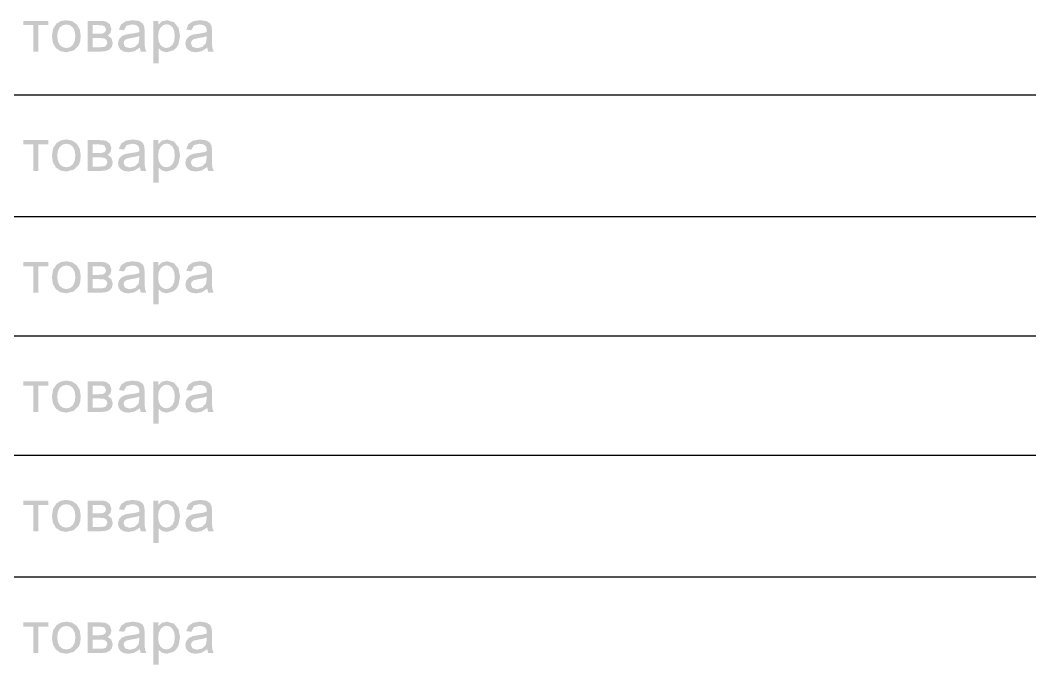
# Model space of a CAD drawing. Header units: millimetres. Extents: x 0 to 420, y 0 to 297.
# Drawn here: x 44.04 to 60.86, y 134.09 to 144.84 of the extents above; entities that cross this region are included whole.
import ezdxf

# ---------------------------------------------------------------- set-up
doc = ezdxf.new("R2010")
doc.units = ezdxf.units.MM
doc.layers.get('0').update_dxf_attribs({"linetype": 'CONTINUOUS'})

msp = doc.modelspace()

# ---------------------------------------------------------------- hatches: boundary and pattern name
at = {"true_color": 0x0000fb}
for points in [[(44.088075, 144.826412), (44.504242, 144.826412), (44.504242, 144.754754), (44.339429, 144.754754), (44.339429, 144.314333), (44.253439, 144.314333), (44.253439, 144.754754), (44.088075, 144.754754)], [(44.088075, 142.836745), (44.504242, 142.836745), (44.504242, 142.765087), (44.339429, 142.765087), (44.339429, 142.324666), (44.253439, 142.324666), (44.253439, 142.765087), (44.088075, 142.765087)], [(44.088075, 140.804745), (44.504242, 140.804745), (44.504242, 140.733087), (44.339429, 140.733087), (44.339429, 140.292666), (44.253439, 140.292666), (44.253439, 140.733087), (44.088075, 140.733087)], [(44.088075, 138.815078), (44.504242, 138.815078), (44.504242, 138.74342), (44.339429, 138.74342), (44.339429, 138.302999), (44.253439, 138.302999), (44.253439, 138.74342), (44.088075, 138.74342)], [(44.088075, 136.825412), (44.504242, 136.825412), (44.504242, 136.753754), (44.339429, 136.753754), (44.339429, 136.313333), (44.253439, 136.313333), (44.253439, 136.753754), (44.088075, 136.753754)], [(44.088075, 134.793412), (44.504242, 134.793412), (44.504242, 134.721754), (44.339429, 134.721754), (44.339429, 134.281333), (44.253439, 134.281333), (44.253439, 134.721754), (44.088075, 134.721754)]]:
    msp.add_hatch(color=0, dxfattribs=at).paths.add_polyline_path(points, flags=0)
h = msp.add_hatch(color=0, dxfattribs=at)
h.paths.add_polyline_path([(44.565339, 144.570648), (44.584907, 144.694327), (44.644162, 144.781212), (44.717405, 144.823656), (44.805117, 144.837987), (44.901098, 144.820624), (44.977648, 144.768534), (45.028015, 144.686196), (45.044896, 144.577814), (45.037454, 144.489068), (45.01513, 144.42182), (44.929141, 144.334177), (44.805117, 144.302757), (44.707966, 144.319845), (44.631484, 144.371659), (44.581875, 144.455651)], flags=0)
h.paths.add_polyline_path([(44.654084, 144.570648), (44.664833, 144.484176), (44.697079, 144.422922), (44.745517, 144.386473), (44.805117, 144.374415), (44.864235, 144.386542), (44.912604, 144.423473), (44.94485, 144.485416), (44.955599, 144.573404), (44.94485, 144.6565), (44.912604, 144.717271), (44.864235, 144.753996), (44.805117, 144.766329), (44.745517, 144.753996), (44.697079, 144.717271), (44.664833, 144.656155)], flags=0)
h = msp.add_hatch(color=0, dxfattribs=at)
h.paths.add_polyline_path([(45.159179, 144.826412), (45.35927, 144.826412), (45.423417, 144.823242), (45.468962, 144.814285), (45.530698, 144.769085), (45.556605, 144.690813), (45.541171, 144.626321), (45.495971, 144.581121), (45.555502, 144.535921), (45.579756, 144.457649), (45.564115, 144.394121), (45.52739, 144.349611), (45.469513, 144.323083), (45.390138, 144.314333), (45.159179, 144.314333)], flags=0)
h.paths.add_polyline_path([(45.246271, 144.610887), (45.338875, 144.610887), (45.414391, 144.616399), (45.451874, 144.640101), (45.46841, 144.682545), (45.439747, 144.738769), (45.400818, 144.750689), (45.341631, 144.754754), (45.246271, 144.754754)], flags=0)
h.paths.add_polyline_path([(45.246271, 144.385991), (45.360372, 144.385991), (45.422453, 144.390194), (45.461796, 144.403078), (45.490459, 144.462058), (45.474474, 144.507258), (45.433133, 144.534268), (45.351002, 144.53978), (45.246271, 144.53978)], flags=0)
h = msp.add_hatch(color=0, dxfattribs=at)
h.paths.add_polyline_path([(46.029294, 144.377723), (45.936139, 144.319294), (45.840227, 144.302757), (45.765538, 144.313093), (45.710692, 144.344098), (45.676723, 144.390952), (45.665492, 144.44938), (45.68258, 144.517731), (45.727228, 144.567892), (45.790067, 144.596555), (45.867237, 144.609784), (45.95805, 144.623013), (46.021577, 144.63955), (46.022128, 144.66215), (46.015996, 144.70728), (45.997875, 144.737115), (45.95612, 144.758957), (45.898656, 144.766329), (45.808257, 144.744832), (45.765262, 144.668764), (45.680375, 144.68034), (45.718409, 144.768534), (45.795028, 144.819797), (45.911334, 144.837987), (46.017719, 144.822553), (46.078352, 144.783417), (46.105362, 144.724988), (46.109772, 144.644511), (46.109772, 144.528755), (46.111081, 144.430019), (46.115284, 144.375518), (46.137332, 144.314333), (46.046382, 144.314333)], flags=0)
h.paths.add_polyline_path([(46.021577, 144.571199), (45.962528, 144.553285), (45.879915, 144.538677), (45.804398, 144.521038), (45.770223, 144.492927), (45.758096, 144.451585), (45.784003, 144.393708), (45.861174, 144.370557), (45.95047, 144.392605), (46.007797, 144.452688), (46.021577, 144.53978)], flags=0)
h = msp.add_hatch(color=0, dxfattribs=at)
h.paths.add_polyline_path([(46.256025, 144.1181), (46.256025, 144.826412), (46.3354, 144.826412), (46.3354, 144.760266), (46.398238, 144.818144), (46.483677, 144.837987), (46.599432, 144.804363), (46.674949, 144.709003), (46.700856, 144.574506), (46.672744, 144.432844), (46.638086, 144.377171), (46.590613, 144.336381), (46.477613, 144.302757), (46.399341, 144.320947), (46.343117, 144.367249), (46.343117, 144.1181)], flags=0)
h.paths.add_polyline_path([(46.334849, 144.567341), (46.344771, 144.481282), (46.374536, 144.421269), (46.418702, 144.38606), (46.47155, 144.374415), (46.525294, 144.386473), (46.570769, 144.422922), (46.601775, 144.485347), (46.61211, 144.575058), (46.601912, 144.660289), (46.571871, 144.72113), (46.527567, 144.757854), (46.475409, 144.770188), (46.42325, 144.757096), (46.377292, 144.718374), (46.345322, 144.654639)], flags=0)
h = msp.add_hatch(color=0, dxfattribs=at)
h.paths.add_polyline_path([(47.151931, 144.377723), (47.058776, 144.319294), (46.962864, 144.302757), (46.888174, 144.313093), (46.833328, 144.344098), (46.79936, 144.390952), (46.788129, 144.44938), (46.805216, 144.517731), (46.849865, 144.567892), (46.912703, 144.596555), (46.989874, 144.609784), (47.080686, 144.623013), (47.144214, 144.63955), (47.144765, 144.66215), (47.138633, 144.70728), (47.120512, 144.737115), (47.078757, 144.758957), (47.021293, 144.766329), (46.930894, 144.744832), (46.887899, 144.668764), (46.803012, 144.68034), (46.841045, 144.768534), (46.917664, 144.819797), (47.033971, 144.837987), (47.140355, 144.822553), (47.200989, 144.783417), (47.227999, 144.724988), (47.232408, 144.644511), (47.232408, 144.528755), (47.233717, 144.430019), (47.23792, 144.375518), (47.259969, 144.314333), (47.169019, 144.314333)], flags=0)
h.paths.add_polyline_path([(47.144214, 144.571199), (47.085165, 144.553285), (47.002552, 144.538677), (46.927035, 144.521038), (46.89286, 144.492927), (46.880733, 144.451585), (46.90664, 144.393708), (46.98381, 144.370557), (47.073107, 144.392605), (47.130434, 144.452688), (47.144214, 144.53978)], flags=0)
h = msp.add_hatch(color=0, dxfattribs=at)
h.paths.add_polyline_path([(44.565339, 142.580981), (44.584907, 142.70466), (44.644162, 142.791545), (44.717405, 142.833989), (44.805117, 142.848321), (44.901098, 142.830957), (44.977648, 142.778867), (45.028015, 142.69653), (45.044896, 142.588147), (45.037454, 142.499401), (45.01513, 142.432153), (44.929141, 142.34451), (44.805117, 142.313091), (44.707966, 142.330178), (44.631484, 142.381992), (44.581875, 142.465984)], flags=0)
h.paths.add_polyline_path([(44.654084, 142.580981), (44.664833, 142.494509), (44.697079, 142.433256), (44.745517, 142.396806), (44.805117, 142.384749), (44.864235, 142.396875), (44.912604, 142.433807), (44.94485, 142.49575), (44.955599, 142.583737), (44.94485, 142.666833), (44.912604, 142.727604), (44.864235, 142.764329), (44.805117, 142.776663), (44.745517, 142.764329), (44.697079, 142.727604), (44.664833, 142.666488)], flags=0)
h = msp.add_hatch(color=0, dxfattribs=at)
h.paths.add_polyline_path([(45.159179, 142.836745), (45.35927, 142.836745), (45.423417, 142.833576), (45.468962, 142.824618), (45.530698, 142.779419), (45.556605, 142.701146), (45.541171, 142.636654), (45.495971, 142.591454), (45.555502, 142.546255), (45.579756, 142.467982), (45.564115, 142.404455), (45.52739, 142.359944), (45.469513, 142.333417), (45.390138, 142.324666), (45.159179, 142.324666)], flags=0)
h.paths.add_polyline_path([(45.246271, 142.62122), (45.338875, 142.62122), (45.414391, 142.626732), (45.451874, 142.650434), (45.46841, 142.692878), (45.439747, 142.749102), (45.400818, 142.761022), (45.341631, 142.765087), (45.246271, 142.765087)], flags=0)
h.paths.add_polyline_path([(45.246271, 142.396324), (45.360372, 142.396324), (45.422453, 142.400527), (45.461796, 142.413412), (45.490459, 142.472392), (45.474474, 142.517591), (45.433133, 142.544601), (45.351002, 142.550113), (45.246271, 142.550113)], flags=0)
h = msp.add_hatch(color=0, dxfattribs=at)
h.paths.add_polyline_path([(46.029294, 142.388056), (45.936139, 142.329627), (45.840227, 142.313091), (45.765538, 142.323426), (45.710692, 142.354432), (45.676723, 142.401285), (45.665492, 142.459714), (45.68258, 142.528065), (45.727228, 142.578225), (45.790067, 142.606888), (45.867237, 142.620117), (45.95805, 142.633347), (46.021577, 142.649883), (46.022128, 142.672483), (46.015996, 142.717614), (45.997875, 142.747448), (45.95612, 142.76929), (45.898656, 142.776663), (45.808257, 142.755165), (45.765262, 142.679098), (45.680375, 142.690673), (45.718409, 142.778867), (45.795028, 142.830131), (45.911334, 142.848321), (46.017719, 142.832887), (46.078352, 142.79375), (46.105362, 142.735321), (46.109772, 142.654844), (46.109772, 142.539089), (46.111081, 142.440352), (46.115284, 142.385851), (46.137332, 142.324666), (46.046382, 142.324666)], flags=0)
h.paths.add_polyline_path([(46.021577, 142.581532), (45.962528, 142.563618), (45.879915, 142.549011), (45.804398, 142.531372), (45.770223, 142.50326), (45.758096, 142.461919), (45.784003, 142.404041), (45.861174, 142.38089), (45.95047, 142.402939), (46.007797, 142.463021), (46.021577, 142.550113)], flags=0)
h = msp.add_hatch(color=0, dxfattribs=at)
h.paths.add_polyline_path([(46.256025, 142.128433), (46.256025, 142.836745), (46.3354, 142.836745), (46.3354, 142.770599), (46.398238, 142.828477), (46.483677, 142.848321), (46.599432, 142.814696), (46.674949, 142.719336), (46.700856, 142.58484), (46.672744, 142.443177), (46.638086, 142.387505), (46.590613, 142.346715), (46.477613, 142.313091), (46.399341, 142.331281), (46.343117, 142.377583), (46.343117, 142.128433)], flags=0)
h.paths.add_polyline_path([(46.334849, 142.577674), (46.344771, 142.491615), (46.374536, 142.431602), (46.418702, 142.396393), (46.47155, 142.384749), (46.525294, 142.396806), (46.570769, 142.433256), (46.601775, 142.495681), (46.61211, 142.585391), (46.601912, 142.670623), (46.571871, 142.731463), (46.527567, 142.768188), (46.475409, 142.780521), (46.42325, 142.76743), (46.377292, 142.728707), (46.345322, 142.664973)], flags=0)
h = msp.add_hatch(color=0, dxfattribs=at)
h.paths.add_polyline_path([(47.151931, 142.388056), (47.058776, 142.329627), (46.962864, 142.313091), (46.888174, 142.323426), (46.833328, 142.354432), (46.79936, 142.401285), (46.788129, 142.459714), (46.805216, 142.528065), (46.849865, 142.578225), (46.912703, 142.606888), (46.989874, 142.620117), (47.080686, 142.633347), (47.144214, 142.649883), (47.144765, 142.672483), (47.138633, 142.717614), (47.120512, 142.747448), (47.078757, 142.76929), (47.021293, 142.776663), (46.930894, 142.755165), (46.887899, 142.679098), (46.803012, 142.690673), (46.841045, 142.778867), (46.917664, 142.830131), (47.033971, 142.848321), (47.140355, 142.832887), (47.200989, 142.79375), (47.227999, 142.735321), (47.232408, 142.654844), (47.232408, 142.539089), (47.233717, 142.440352), (47.23792, 142.385851), (47.259969, 142.324666), (47.169019, 142.324666)], flags=0)
h.paths.add_polyline_path([(47.144214, 142.581532), (47.085165, 142.563618), (47.002552, 142.549011), (46.927035, 142.531372), (46.89286, 142.50326), (46.880733, 142.461919), (46.90664, 142.404041), (46.98381, 142.38089), (47.073107, 142.402939), (47.130434, 142.463021), (47.144214, 142.550113)], flags=0)
h = msp.add_hatch(color=0, dxfattribs=at)
h.paths.add_polyline_path([(44.565339, 140.548981), (44.584907, 140.67266), (44.644162, 140.759545), (44.717405, 140.801989), (44.805117, 140.816321), (44.901098, 140.798957), (44.977648, 140.746867), (45.028015, 140.66453), (45.044896, 140.556147), (45.037454, 140.467401), (45.01513, 140.400153), (44.929141, 140.31251), (44.805117, 140.281091), (44.707966, 140.298178), (44.631484, 140.349992), (44.581875, 140.433984)], flags=0)
h.paths.add_polyline_path([(44.654084, 140.548981), (44.664833, 140.462509), (44.697079, 140.401256), (44.745517, 140.364806), (44.805117, 140.352749), (44.864235, 140.364875), (44.912604, 140.401807), (44.94485, 140.46375), (44.955599, 140.551737), (44.94485, 140.634833), (44.912604, 140.695604), (44.864235, 140.732329), (44.805117, 140.744663), (44.745517, 140.732329), (44.697079, 140.695604), (44.664833, 140.634488)], flags=0)
h = msp.add_hatch(color=0, dxfattribs=at)
h.paths.add_polyline_path([(46.029294, 140.356056), (45.936139, 140.297627), (45.840227, 140.281091), (45.765538, 140.291426), (45.710692, 140.322432), (45.676723, 140.369285), (45.665492, 140.427714), (45.68258, 140.496065), (45.727228, 140.546225), (45.790067, 140.574888), (45.867237, 140.588117), (45.95805, 140.601347), (46.021577, 140.617883), (46.022128, 140.640483), (46.015996, 140.685614), (45.997875, 140.715448), (45.95612, 140.73729), (45.898656, 140.744663), (45.808257, 140.723165), (45.765262, 140.647098), (45.680375, 140.658673), (45.718409, 140.746867), (45.795028, 140.798131), (45.911334, 140.816321), (46.017719, 140.800887), (46.078352, 140.76175), (46.105362, 140.703321), (46.109772, 140.622844), (46.109772, 140.507089), (46.111081, 140.408352), (46.115284, 140.353851), (46.137332, 140.292666), (46.046382, 140.292666)], flags=0)
h.paths.add_polyline_path([(46.021577, 140.549532), (45.962528, 140.531618), (45.879915, 140.517011), (45.804398, 140.499372), (45.770223, 140.47126), (45.758096, 140.429919), (45.784003, 140.372041), (45.861174, 140.34889), (45.95047, 140.370939), (46.007797, 140.431021), (46.021577, 140.518113)], flags=0)
h = msp.add_hatch(color=0, dxfattribs=at)
h.paths.add_polyline_path([(46.256025, 140.096433), (46.256025, 140.804745), (46.3354, 140.804745), (46.3354, 140.738599), (46.398238, 140.796477), (46.483677, 140.816321), (46.599432, 140.782696), (46.674949, 140.687336), (46.700856, 140.55284), (46.672744, 140.411177), (46.638086, 140.355505), (46.590613, 140.314715), (46.477613, 140.281091), (46.399341, 140.299281), (46.343117, 140.345583), (46.343117, 140.096433)], flags=0)
h.paths.add_polyline_path([(46.334849, 140.545674), (46.344771, 140.459615), (46.374536, 140.399602), (46.418702, 140.364393), (46.47155, 140.352749), (46.525294, 140.364806), (46.570769, 140.401256), (46.601775, 140.463681), (46.61211, 140.553391), (46.601912, 140.638623), (46.571871, 140.699463), (46.527567, 140.736188), (46.475409, 140.748521), (46.42325, 140.73543), (46.377292, 140.696707), (46.345322, 140.632973)], flags=0)
h = msp.add_hatch(color=0, dxfattribs=at)
h.paths.add_polyline_path([(47.151931, 140.356056), (47.058776, 140.297627), (46.962864, 140.281091), (46.888174, 140.291426), (46.833328, 140.322432), (46.79936, 140.369285), (46.788129, 140.427714), (46.805216, 140.496065), (46.849865, 140.546225), (46.912703, 140.574888), (46.989874, 140.588117), (47.080686, 140.601347), (47.144214, 140.617883), (47.144765, 140.640483), (47.138633, 140.685614), (47.120512, 140.715448), (47.078757, 140.73729), (47.021293, 140.744663), (46.930894, 140.723165), (46.887899, 140.647098), (46.803012, 140.658673), (46.841045, 140.746867), (46.917664, 140.798131), (47.033971, 140.816321), (47.140355, 140.800887), (47.200989, 140.76175), (47.227999, 140.703321), (47.232408, 140.622844), (47.232408, 140.507089), (47.233717, 140.408352), (47.23792, 140.353851), (47.259969, 140.292666), (47.169019, 140.292666)], flags=0)
h.paths.add_polyline_path([(47.144214, 140.549532), (47.085165, 140.531618), (47.002552, 140.517011), (46.927035, 140.499372), (46.89286, 140.47126), (46.880733, 140.429919), (46.90664, 140.372041), (46.98381, 140.34889), (47.073107, 140.370939), (47.130434, 140.431021), (47.144214, 140.518113)], flags=0)
h = msp.add_hatch(color=0, dxfattribs=at)
h.paths.add_polyline_path([(45.159179, 140.804745), (45.35927, 140.804745), (45.423417, 140.801576), (45.468962, 140.792618), (45.530698, 140.747419), (45.556605, 140.669146), (45.541171, 140.604654), (45.495971, 140.559454), (45.555502, 140.514255), (45.579756, 140.435982), (45.564115, 140.372455), (45.52739, 140.327944), (45.469513, 140.301417), (45.390138, 140.292666), (45.159179, 140.292666)], flags=0)
h.paths.add_polyline_path([(45.246271, 140.58922), (45.338875, 140.58922), (45.414391, 140.594732), (45.451874, 140.618434), (45.46841, 140.660878), (45.439747, 140.717102), (45.400818, 140.729022), (45.341631, 140.733087), (45.246271, 140.733087)], flags=0)
h.paths.add_polyline_path([(45.246271, 140.364324), (45.360372, 140.364324), (45.422453, 140.368527), (45.461796, 140.381412), (45.490459, 140.440392), (45.474474, 140.485591), (45.433133, 140.512601), (45.351002, 140.518113), (45.246271, 140.518113)], flags=0)
h = msp.add_hatch(color=0, dxfattribs=at)
h.paths.add_polyline_path([(44.565339, 138.559315), (44.584907, 138.682993), (44.644162, 138.769879), (44.717405, 138.812322), (44.805117, 138.826654), (44.901098, 138.809291), (44.977648, 138.757201), (45.028015, 138.674863), (45.044896, 138.56648), (45.037454, 138.477735), (45.01513, 138.410486), (44.929141, 138.322843), (44.805117, 138.291424), (44.707966, 138.308512), (44.631484, 138.360326), (44.581875, 138.444317)], flags=0)
h.paths.add_polyline_path([(44.654084, 138.559315), (44.664833, 138.472843), (44.697079, 138.411589), (44.745517, 138.37514), (44.805117, 138.363082), (44.864235, 138.375209), (44.912604, 138.41214), (44.94485, 138.474083), (44.955599, 138.562071), (44.94485, 138.645166), (44.912604, 138.705938), (44.864235, 138.742663), (44.805117, 138.754996), (44.745517, 138.742663), (44.697079, 138.705938), (44.664833, 138.644822)], flags=0)
h = msp.add_hatch(color=0, dxfattribs=at)
h.paths.add_polyline_path([(45.159179, 138.815078), (45.35927, 138.815078), (45.423417, 138.811909), (45.468962, 138.802952), (45.530698, 138.757752), (45.556605, 138.679479), (45.541171, 138.614987), (45.495971, 138.569788), (45.555502, 138.524588), (45.579756, 138.446315), (45.564115, 138.382788), (45.52739, 138.338277), (45.469513, 138.31175), (45.390138, 138.302999), (45.159179, 138.302999)], flags=0)
h.paths.add_polyline_path([(45.246271, 138.599553), (45.338875, 138.599553), (45.414391, 138.605065), (45.451874, 138.628768), (45.46841, 138.671211), (45.439747, 138.727435), (45.400818, 138.739355), (45.341631, 138.74342), (45.246271, 138.74342)], flags=0)
h.paths.add_polyline_path([(45.246271, 138.374657), (45.360372, 138.374657), (45.422453, 138.37886), (45.461796, 138.391745), (45.490459, 138.450725), (45.474474, 138.495925), (45.433133, 138.522934), (45.351002, 138.528446), (45.246271, 138.528446)], flags=0)
h = msp.add_hatch(color=0, dxfattribs=at)
h.paths.add_polyline_path([(46.029294, 138.366389), (45.936139, 138.30796), (45.840227, 138.291424), (45.765538, 138.301759), (45.710692, 138.332765), (45.676723, 138.379618), (45.665492, 138.438047), (45.68258, 138.506398), (45.727228, 138.556558), (45.790067, 138.585222), (45.867237, 138.598451), (45.95805, 138.61168), (46.021577, 138.628216), (46.022128, 138.650816), (46.015996, 138.695947), (45.997875, 138.725782), (45.95612, 138.747623), (45.898656, 138.754996), (45.808257, 138.733499), (45.765262, 138.657431), (45.680375, 138.669006), (45.718409, 138.757201), (45.795028, 138.808464), (45.911334, 138.826654), (46.017719, 138.81122), (46.078352, 138.772084), (46.105362, 138.713655), (46.109772, 138.633177), (46.109772, 138.517422), (46.111081, 138.418686), (46.115284, 138.364184), (46.137332, 138.302999), (46.046382, 138.302999)], flags=0)
h.paths.add_polyline_path([(46.021577, 138.559866), (45.962528, 138.541951), (45.879915, 138.527344), (45.804398, 138.509705), (45.770223, 138.481593), (45.758096, 138.440252), (45.784003, 138.382374), (45.861174, 138.359223), (45.95047, 138.381272), (46.007797, 138.441354), (46.021577, 138.528446)], flags=0)
h = msp.add_hatch(color=0, dxfattribs=at)
h.paths.add_polyline_path([(46.256025, 138.106767), (46.256025, 138.815078), (46.3354, 138.815078), (46.3354, 138.748933), (46.398238, 138.80681), (46.483677, 138.826654), (46.599432, 138.79303), (46.674949, 138.69767), (46.700856, 138.563173), (46.672744, 138.421511), (46.638086, 138.365838), (46.590613, 138.325048), (46.477613, 138.291424), (46.399341, 138.309614), (46.343117, 138.355916), (46.343117, 138.106767)], flags=0)
h.paths.add_polyline_path([(46.334849, 138.556007), (46.344771, 138.469949), (46.374536, 138.409935), (46.418702, 138.374726), (46.47155, 138.363082), (46.525294, 138.37514), (46.570769, 138.411589), (46.601775, 138.474014), (46.61211, 138.563724), (46.601912, 138.648956), (46.571871, 138.709796), (46.527567, 138.746521), (46.475409, 138.758854), (46.42325, 138.745763), (46.377292, 138.70704), (46.345322, 138.643306)], flags=0)
h = msp.add_hatch(color=0, dxfattribs=at)
h.paths.add_polyline_path([(47.151931, 138.366389), (47.058776, 138.30796), (46.962864, 138.291424), (46.888174, 138.301759), (46.833328, 138.332765), (46.79936, 138.379618), (46.788129, 138.438047), (46.805216, 138.506398), (46.849865, 138.556558), (46.912703, 138.585222), (46.989874, 138.598451), (47.080686, 138.61168), (47.144214, 138.628216), (47.144765, 138.650816), (47.138633, 138.695947), (47.120512, 138.725782), (47.078757, 138.747623), (47.021293, 138.754996), (46.930894, 138.733499), (46.887899, 138.657431), (46.803012, 138.669006), (46.841045, 138.757201), (46.917664, 138.808464), (47.033971, 138.826654), (47.140355, 138.81122), (47.200989, 138.772084), (47.227999, 138.713655), (47.232408, 138.633177), (47.232408, 138.517422), (47.233717, 138.418686), (47.23792, 138.364184), (47.259969, 138.302999), (47.169019, 138.302999)], flags=0)
h.paths.add_polyline_path([(47.144214, 138.559866), (47.085165, 138.541951), (47.002552, 138.527344), (46.927035, 138.509705), (46.89286, 138.481593), (46.880733, 138.440252), (46.90664, 138.382374), (46.98381, 138.359223), (47.073107, 138.381272), (47.130434, 138.441354), (47.144214, 138.528446)], flags=0)
h = msp.add_hatch(color=0, dxfattribs=at)
h.paths.add_polyline_path([(44.565339, 136.569648), (44.584907, 136.693327), (44.644162, 136.780212), (44.717405, 136.822656), (44.805117, 136.836987), (44.901098, 136.819624), (44.977648, 136.767534), (45.028015, 136.685196), (45.044896, 136.576814), (45.037454, 136.488068), (45.01513, 136.42082), (44.929141, 136.333177), (44.805117, 136.301757), (44.707966, 136.318845), (44.631484, 136.370659), (44.581875, 136.454651)], flags=0)
h.paths.add_polyline_path([(44.654084, 136.569648), (44.664833, 136.483176), (44.697079, 136.421922), (44.745517, 136.385473), (44.805117, 136.373415), (44.864235, 136.385542), (44.912604, 136.422473), (44.94485, 136.484416), (44.955599, 136.572404), (44.94485, 136.6555), (44.912604, 136.716271), (44.864235, 136.752996), (44.805117, 136.765329), (44.745517, 136.752996), (44.697079, 136.716271), (44.664833, 136.655155)], flags=0)
h = msp.add_hatch(color=0, dxfattribs=at)
h.paths.add_polyline_path([(45.159179, 136.825412), (45.35927, 136.825412), (45.423417, 136.822242), (45.468962, 136.813285), (45.530698, 136.768085), (45.556605, 136.689813), (45.541171, 136.625321), (45.495971, 136.580121), (45.555502, 136.534921), (45.579756, 136.456649), (45.564115, 136.393121), (45.52739, 136.348611), (45.469513, 136.322083), (45.390138, 136.313333), (45.159179, 136.313333)], flags=0)
h.paths.add_polyline_path([(45.246271, 136.609887), (45.338875, 136.609887), (45.414391, 136.615399), (45.451874, 136.639101), (45.46841, 136.681545), (45.439747, 136.737769), (45.400818, 136.749689), (45.341631, 136.753754), (45.246271, 136.753754)], flags=0)
h.paths.add_polyline_path([(45.246271, 136.384991), (45.360372, 136.384991), (45.422453, 136.389194), (45.461796, 136.402078), (45.490459, 136.461058), (45.474474, 136.506258), (45.433133, 136.533268), (45.351002, 136.53878), (45.246271, 136.53878)], flags=0)
h = msp.add_hatch(color=0, dxfattribs=at)
h.paths.add_polyline_path([(46.029294, 136.376723), (45.936139, 136.318294), (45.840227, 136.301757), (45.765538, 136.312093), (45.710692, 136.343098), (45.676723, 136.389952), (45.665492, 136.448381), (45.68258, 136.516731), (45.727228, 136.566892), (45.790067, 136.595555), (45.867237, 136.608784), (45.95805, 136.622013), (46.021577, 136.63855), (46.022128, 136.66115), (46.015996, 136.70628), (45.997875, 136.736115), (45.95612, 136.757957), (45.898656, 136.765329), (45.808257, 136.743832), (45.765262, 136.667764), (45.680375, 136.67934), (45.718409, 136.767534), (45.795028, 136.818797), (45.911334, 136.836987), (46.017719, 136.821553), (46.078352, 136.782417), (46.105362, 136.723988), (46.109772, 136.643511), (46.109772, 136.527756), (46.111081, 136.429019), (46.115284, 136.374518), (46.137332, 136.313333), (46.046382, 136.313333)], flags=0)
h.paths.add_polyline_path([(46.021577, 136.570199), (45.962528, 136.552285), (45.879915, 136.537677), (45.804398, 136.520039), (45.770223, 136.491927), (45.758096, 136.450585), (45.784003, 136.392708), (45.861174, 136.369557), (45.95047, 136.391605), (46.007797, 136.451688), (46.021577, 136.53878)], flags=0)
h = msp.add_hatch(color=0, dxfattribs=at)
h.paths.add_polyline_path([(46.256025, 136.1171), (46.256025, 136.825412), (46.3354, 136.825412), (46.3354, 136.759266), (46.398238, 136.817144), (46.483677, 136.836987), (46.599432, 136.803363), (46.674949, 136.708003), (46.700856, 136.573506), (46.672744, 136.431844), (46.638086, 136.376171), (46.590613, 136.335381), (46.477613, 136.301757), (46.399341, 136.319947), (46.343117, 136.366249), (46.343117, 136.1171)], flags=0)
h.paths.add_polyline_path([(46.334849, 136.566341), (46.344771, 136.480282), (46.374536, 136.420269), (46.418702, 136.38506), (46.47155, 136.373415), (46.525294, 136.385473), (46.570769, 136.421922), (46.601775, 136.484347), (46.61211, 136.574058), (46.601912, 136.659289), (46.571871, 136.72013), (46.527567, 136.756854), (46.475409, 136.769188), (46.42325, 136.756096), (46.377292, 136.717374), (46.345322, 136.653639)], flags=0)
h = msp.add_hatch(color=0, dxfattribs=at)
h.paths.add_polyline_path([(47.151931, 136.376723), (47.058776, 136.318294), (46.962864, 136.301757), (46.888174, 136.312093), (46.833328, 136.343098), (46.79936, 136.389952), (46.788129, 136.448381), (46.805216, 136.516731), (46.849865, 136.566892), (46.912703, 136.595555), (46.989874, 136.608784), (47.080686, 136.622013), (47.144214, 136.63855), (47.144765, 136.66115), (47.138633, 136.70628), (47.120512, 136.736115), (47.078757, 136.757957), (47.021293, 136.765329), (46.930894, 136.743832), (46.887899, 136.667764), (46.803012, 136.67934), (46.841045, 136.767534), (46.917664, 136.818797), (47.033971, 136.836987), (47.140355, 136.821553), (47.200989, 136.782417), (47.227999, 136.723988), (47.232408, 136.643511), (47.232408, 136.527756), (47.233717, 136.429019), (47.23792, 136.374518), (47.259969, 136.313333), (47.169019, 136.313333)], flags=0)
h.paths.add_polyline_path([(47.144214, 136.570199), (47.085165, 136.552285), (47.002552, 136.537677), (46.927035, 136.520039), (46.89286, 136.491927), (46.880733, 136.450585), (46.90664, 136.392708), (46.98381, 136.369557), (47.073107, 136.391605), (47.130434, 136.451688), (47.144214, 136.53878)], flags=0)
h = msp.add_hatch(color=0, dxfattribs=at)
h.paths.add_polyline_path([(44.565339, 134.537648), (44.584907, 134.661327), (44.644162, 134.748212), (44.717405, 134.790656), (44.805117, 134.804987), (44.901098, 134.787624), (44.977648, 134.735534), (45.028015, 134.653196), (45.044896, 134.544814), (45.037454, 134.456068), (45.01513, 134.38882), (44.929141, 134.301177), (44.805117, 134.269757), (44.707966, 134.286845), (44.631484, 134.338659), (44.581875, 134.422651)], flags=0)
h.paths.add_polyline_path([(44.654084, 134.537648), (44.664833, 134.451176), (44.697079, 134.389922), (44.745517, 134.353473), (44.805117, 134.341415), (44.864235, 134.353542), (44.912604, 134.390473), (44.94485, 134.452416), (44.955599, 134.540404), (44.94485, 134.6235), (44.912604, 134.684271), (44.864235, 134.720996), (44.805117, 134.733329), (44.745517, 134.720996), (44.697079, 134.684271), (44.664833, 134.623155)], flags=0)
h = msp.add_hatch(color=0, dxfattribs=at)
h.paths.add_polyline_path([(45.159179, 134.793412), (45.35927, 134.793412), (45.423417, 134.790242), (45.468962, 134.781285), (45.530698, 134.736085), (45.556605, 134.657813), (45.541171, 134.593321), (45.495971, 134.548121), (45.555502, 134.502921), (45.579756, 134.424649), (45.564115, 134.361121), (45.52739, 134.316611), (45.469513, 134.290083), (45.390138, 134.281333), (45.159179, 134.281333)], flags=0)
h.paths.add_polyline_path([(45.246271, 134.577887), (45.338875, 134.577887), (45.414391, 134.583399), (45.451874, 134.607101), (45.46841, 134.649545), (45.439747, 134.705769), (45.400818, 134.717689), (45.341631, 134.721754), (45.246271, 134.721754)], flags=0)
h.paths.add_polyline_path([(45.246271, 134.352991), (45.360372, 134.352991), (45.422453, 134.357194), (45.461796, 134.370078), (45.490459, 134.429058), (45.474474, 134.474258), (45.433133, 134.501268), (45.351002, 134.50678), (45.246271, 134.50678)], flags=0)
h = msp.add_hatch(color=0, dxfattribs=at)
h.paths.add_polyline_path([(46.029294, 134.344723), (45.936139, 134.286294), (45.840227, 134.269757), (45.765538, 134.280093), (45.710692, 134.311098), (45.676723, 134.357952), (45.665492, 134.416381), (45.68258, 134.484731), (45.727228, 134.534892), (45.790067, 134.563555), (45.867237, 134.576784), (45.95805, 134.590013), (46.021577, 134.60655), (46.022128, 134.62915), (46.015996, 134.67428), (45.997875, 134.704115), (45.95612, 134.725957), (45.898656, 134.733329), (45.808257, 134.711832), (45.765262, 134.635764), (45.680375, 134.64734), (45.718409, 134.735534), (45.795028, 134.786797), (45.911334, 134.804987), (46.017719, 134.789553), (46.078352, 134.750417), (46.105362, 134.691988), (46.109772, 134.611511), (46.109772, 134.495756), (46.111081, 134.397019), (46.115284, 134.342518), (46.137332, 134.281333), (46.046382, 134.281333)], flags=0)
h.paths.add_polyline_path([(46.021577, 134.538199), (45.962528, 134.520285), (45.879915, 134.505677), (45.804398, 134.488039), (45.770223, 134.459927), (45.758096, 134.418585), (45.784003, 134.360708), (45.861174, 134.337557), (45.95047, 134.359605), (46.007797, 134.419688), (46.021577, 134.50678)], flags=0)
h = msp.add_hatch(color=0, dxfattribs=at)
h.paths.add_polyline_path([(46.256025, 134.0851), (46.256025, 134.793412), (46.3354, 134.793412), (46.3354, 134.727266), (46.398238, 134.785144), (46.483677, 134.804987), (46.599432, 134.771363), (46.674949, 134.676003), (46.700856, 134.541506), (46.672744, 134.399844), (46.638086, 134.344171), (46.590613, 134.303381), (46.477613, 134.269757), (46.399341, 134.287947), (46.343117, 134.334249), (46.343117, 134.0851)], flags=0)
h.paths.add_polyline_path([(46.334849, 134.534341), (46.344771, 134.448282), (46.374536, 134.388269), (46.418702, 134.35306), (46.47155, 134.341415), (46.525294, 134.353473), (46.570769, 134.389922), (46.601775, 134.452347), (46.61211, 134.542058), (46.601912, 134.627289), (46.571871, 134.68813), (46.527567, 134.724854), (46.475409, 134.737188), (46.42325, 134.724096), (46.377292, 134.685374), (46.345322, 134.621639)], flags=0)
h = msp.add_hatch(color=0, dxfattribs=at)
h.paths.add_polyline_path([(47.151931, 134.344723), (47.058776, 134.286294), (46.962864, 134.269757), (46.888174, 134.280093), (46.833328, 134.311098), (46.79936, 134.357952), (46.788129, 134.416381), (46.805216, 134.484731), (46.849865, 134.534892), (46.912703, 134.563555), (46.989874, 134.576784), (47.080686, 134.590013), (47.144214, 134.60655), (47.144765, 134.62915), (47.138633, 134.67428), (47.120512, 134.704115), (47.078757, 134.725957), (47.021293, 134.733329), (46.930894, 134.711832), (46.887899, 134.635764), (46.803012, 134.64734), (46.841045, 134.735534), (46.917664, 134.786797), (47.033971, 134.804987), (47.140355, 134.789553), (47.200989, 134.750417), (47.227999, 134.691988), (47.232408, 134.611511), (47.232408, 134.495756), (47.233717, 134.397019), (47.23792, 134.342518), (47.259969, 134.281333), (47.169019, 134.281333)], flags=0)
h.paths.add_polyline_path([(47.144214, 134.538199), (47.085165, 134.520285), (47.002552, 134.505677), (46.927035, 134.488039), (46.89286, 134.459927), (46.880733, 134.418585), (46.90664, 134.360708), (46.98381, 134.337557), (47.073107, 134.359605), (47.130434, 134.419688), (47.144214, 134.50678)], flags=0)

# ---------------------------------------------------------------- linework, layer by layer
at = {"color": 0, "true_color": 0x000007}
for points in [[(28.913668, 143.594666), (77.681668, 143.594666)], [(28.913668, 141.562666), (77.681668, 141.562666)], [(28.913668, 139.572999), (77.681668, 139.572999)], [(28.913668, 137.583333), (77.681668, 137.583333)], [(28.913668, 135.551333), (77.681668, 135.551333)]]:
    msp.add_lwpolyline(points, dxfattribs=at)

doc.saveas('drawing.dxf')
